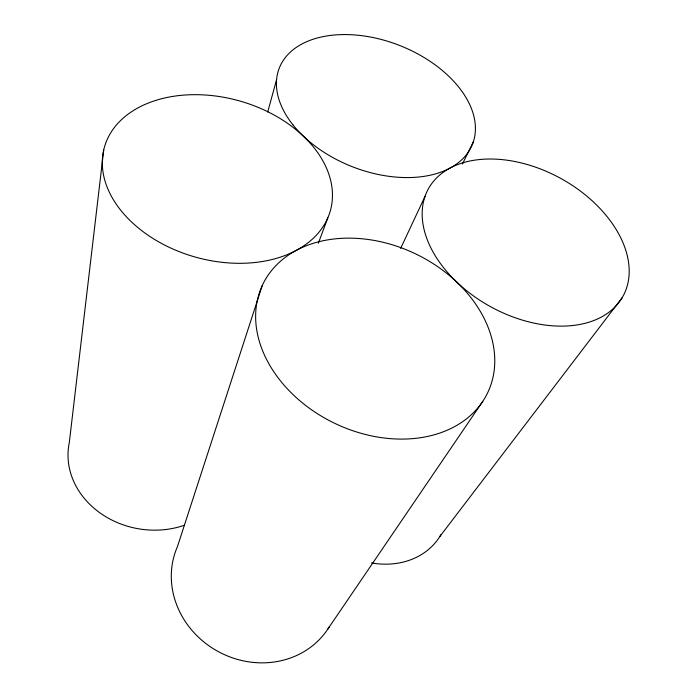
<?xml version="1.0" encoding="UTF-8"?>
<svg xmlns="http://www.w3.org/2000/svg" width="697" height="697" viewBox="0 0 697 697"><rect width="100%" height="100%" fill="white"/><g stroke="black" fill="none" stroke-linecap="round" stroke-linejoin="round"><path stroke-width="1.05" d="M103.731 149.864L69.282 442.743A82.568 70.806 10.2 0 0 99.95 512.87A82.568 70.806 10.2 0 0 184.539 525.189M267.683 112.086L276.596 79.624M262.325 285.361L177.404 546.744A86.01 78.543 29.2 0 0 219.45 652.218A86.01 78.543 29.2 0 0 329.428 626.551M318.337 243.27L327.825 217.839A117.34 81.131 15.7 0 0 190.124 94.757A117.34 81.131 15.7 0 0 134.172 224.382A117.34 81.131 15.7 0 0 327.825 217.839M400.627 248.428L425.039 196.336M462.425 164.013L473.455 141.569M327.686 629.295L482.777 401.341A124.815 93.886 25.8 0 0 366.639 239.28A124.815 93.886 25.8 0 0 276.195 375.213A124.815 93.886 25.8 0 0 482.777 401.341M439.833 536.524L622.255 297.541A111.137 73.107 28.9 0 0 509.76 160.606A111.137 73.107 28.9 0 0 445.052 269.495A111.137 73.107 28.9 0 0 622.255 297.541M440.94 534.669A79.38 65.832 32.8 0 1 371.492 562.958M292.871 124.754A103.836 65.074 21.5 0 0 464.934 156.485A103.836 65.074 21.5 0 0 370.002 36.958A103.836 65.074 21.5 0 0 292.871 124.754"/></g></svg>
